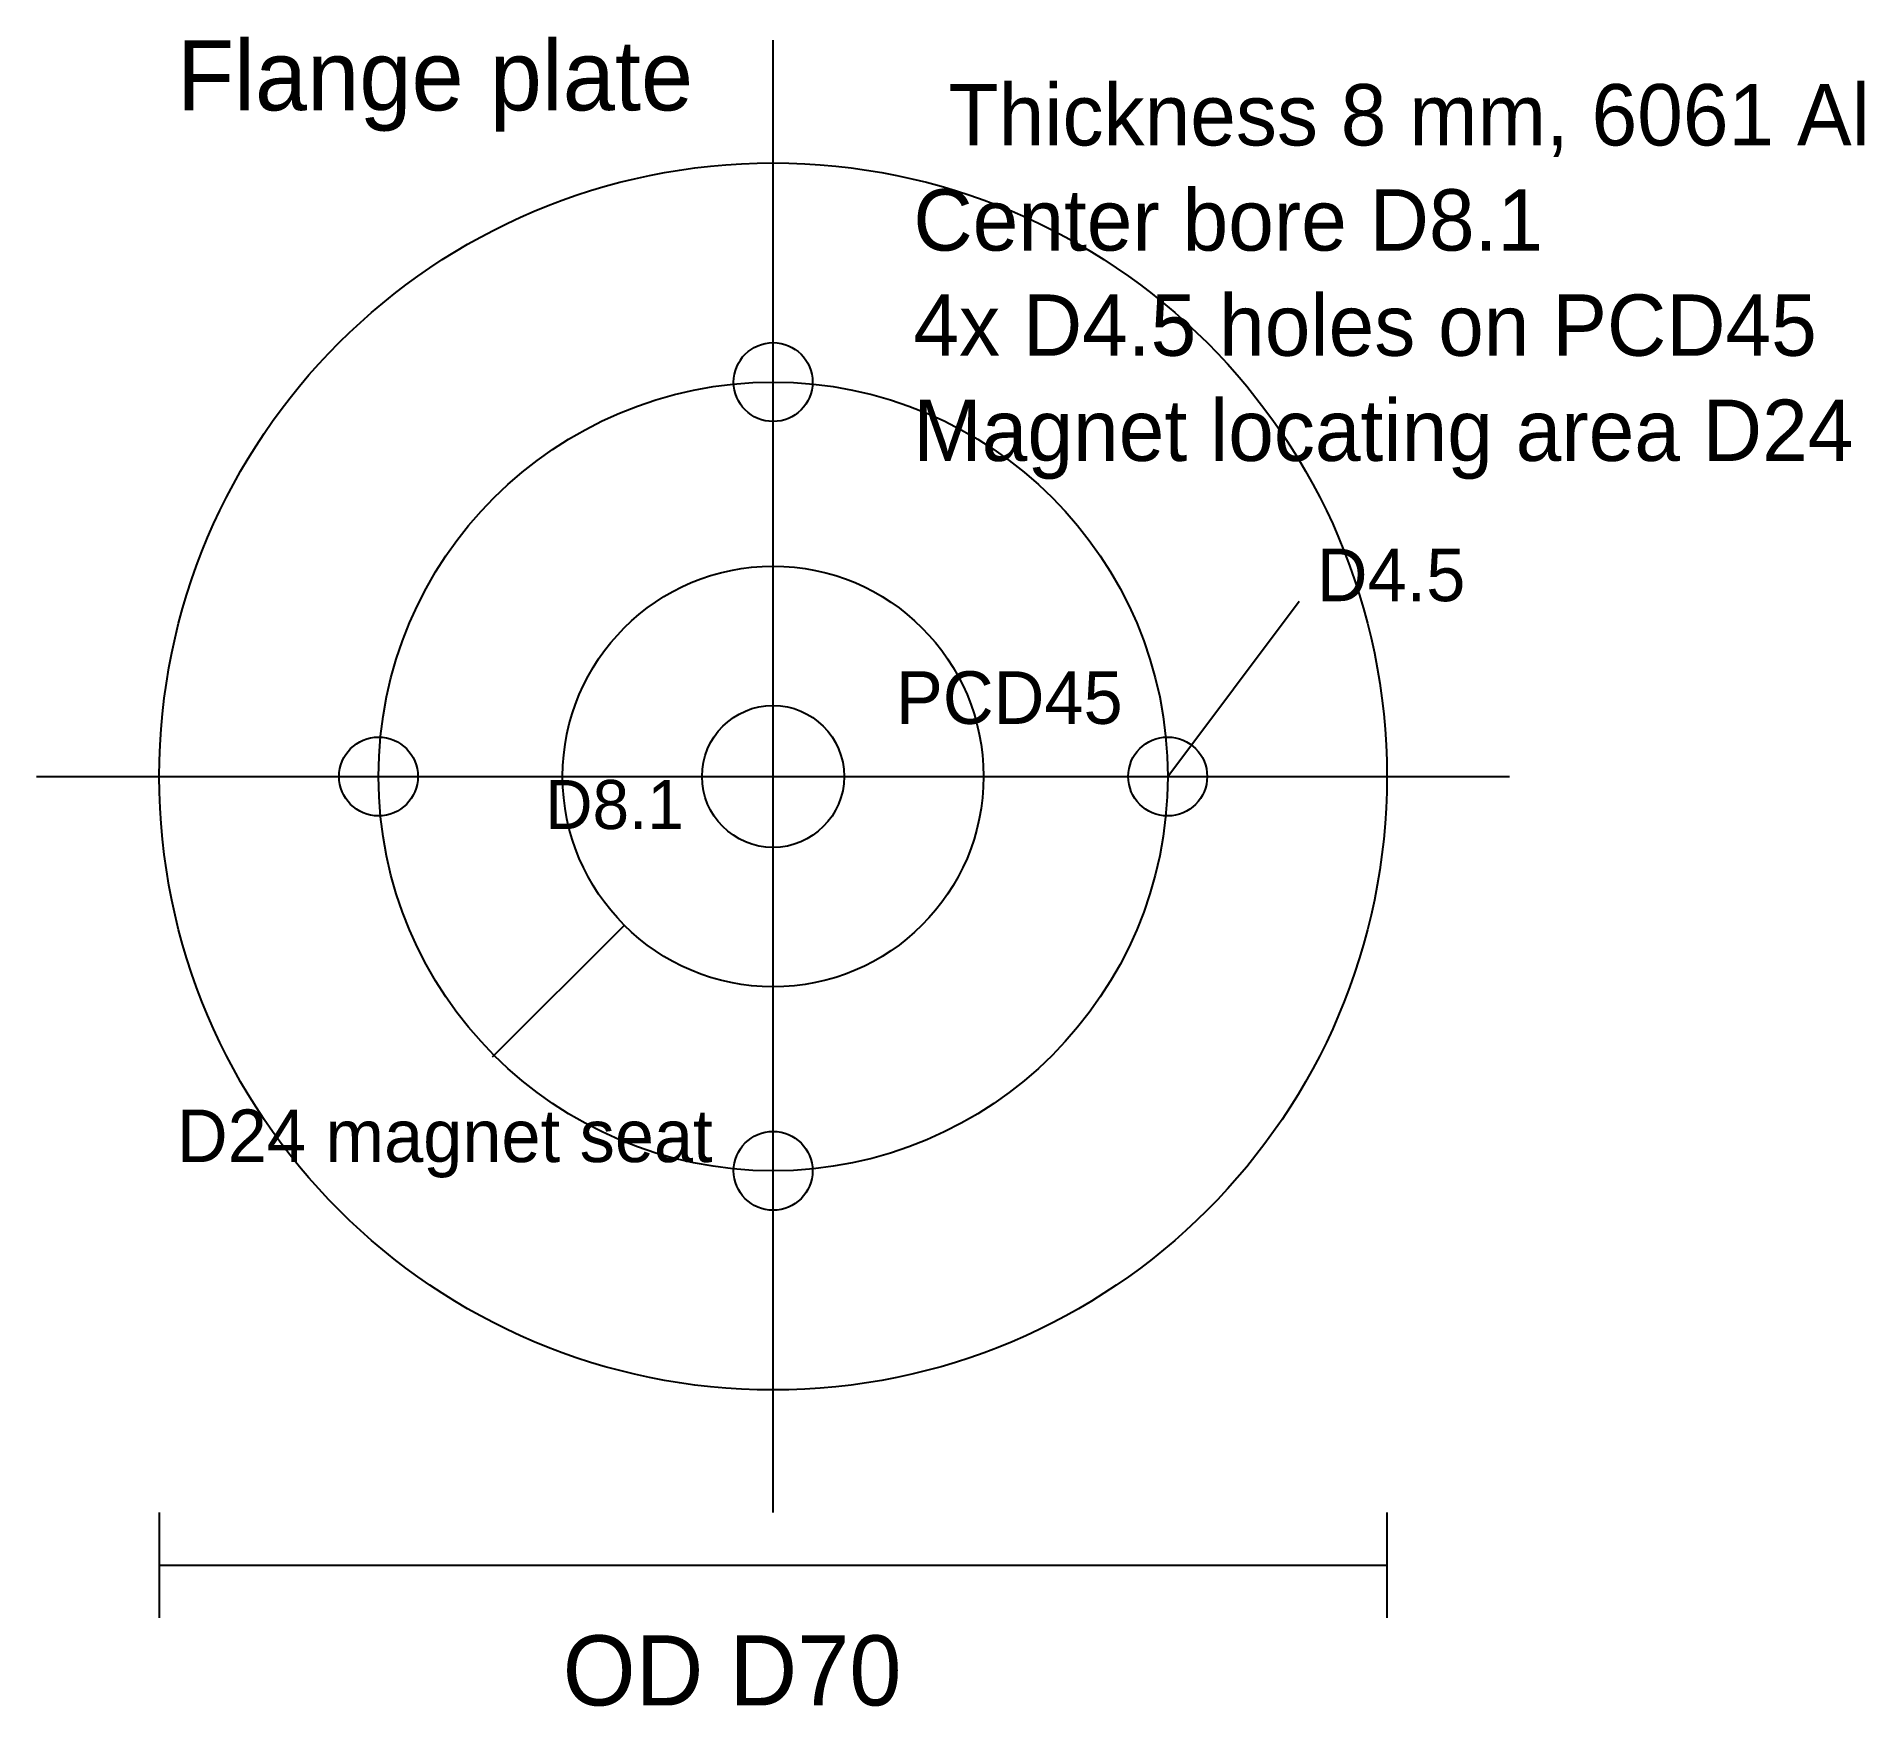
# Model space of a CAD drawing. Header units: millimetres. Extents: x -42 to 62, y -53 to 42.
import ezdxf

# ---------------------------------------------------------------- set-up
doc = ezdxf.new("R2010")
doc.units = ezdxf.units.MM
for name, color, linetype in [('CENTER', 3, 'CONTINUOUS'), ('DIM', 5, 'CONTINUOUS'), ('HOLES', 1, 'CONTINUOUS'), ('OUTLINE', 7, 'CONTINUOUS'), ('TEXT', 2, 'CONTINUOUS')]:
    doc.layers.add(name, color=color, linetype=linetype)

msp = doc.modelspace()

# ---------------------------------------------------------------- linework, layer by layer
at = {"layer": 'CENTER'}
for p, q in [((0, -42), (0, 42)), ((-42, 0), (42, 0))]:
    msp.add_line(p, q, dxfattribs=at)
for radius in [22.5, 12]:
    msp.add_circle((0, 0), radius, dxfattribs=at)
at = {"layer": 'DIM'}
for p, q in [((22.5, 0), (30, 10)), ((0, 0), (22.5, 0)), ((-16, -16), (-8.5, -8.5)), ((-35, -42), (-35, -48)), ((35, -42), (35, -48)), ((-35, -45), (35, -45))]:
    msp.add_line(p, q, dxfattribs=at)
at = {"layer": 'HOLES'}
for centre, radius in [((0, 22.5), 2.25), ((0, 0), 4.05), ((-22.5, 0), 2.25), ((22.5, 0), 2.25), ((0, -22.5), 2.25)]:
    msp.add_circle(centre, radius, dxfattribs=at)
at = {"layer": 'OUTLINE'}
msp.add_circle((0, 0), 35, dxfattribs=at)

# ---------------------------------------------------------------- texts
at = {"layer": 'TEXT'}
for s, height, p in [('Flange plate', 4, (-34, 38)), ('Thickness 8 mm, 6061 Al', 3.5, (10, 36)), ('Center bore D8.1', 3.5, (8, 30)), ('4x D4.5 holes on PCD45', 3.5, (8, 24)), ('Magnet locating area D24', 3.5, (8, 18)), ('D4.5', 3, (31, 10)), ('PCD45', 3, (7, 3)), ('D8.1', 2.8, (-13, -3)), ('D24 magnet seat', 3, (-34, -22)), ('OD D70', 4, (-12, -53))]:
    msp.add_text(s, height=height, dxfattribs=at).set_placement(p)

doc.saveas('drawing.dxf')
